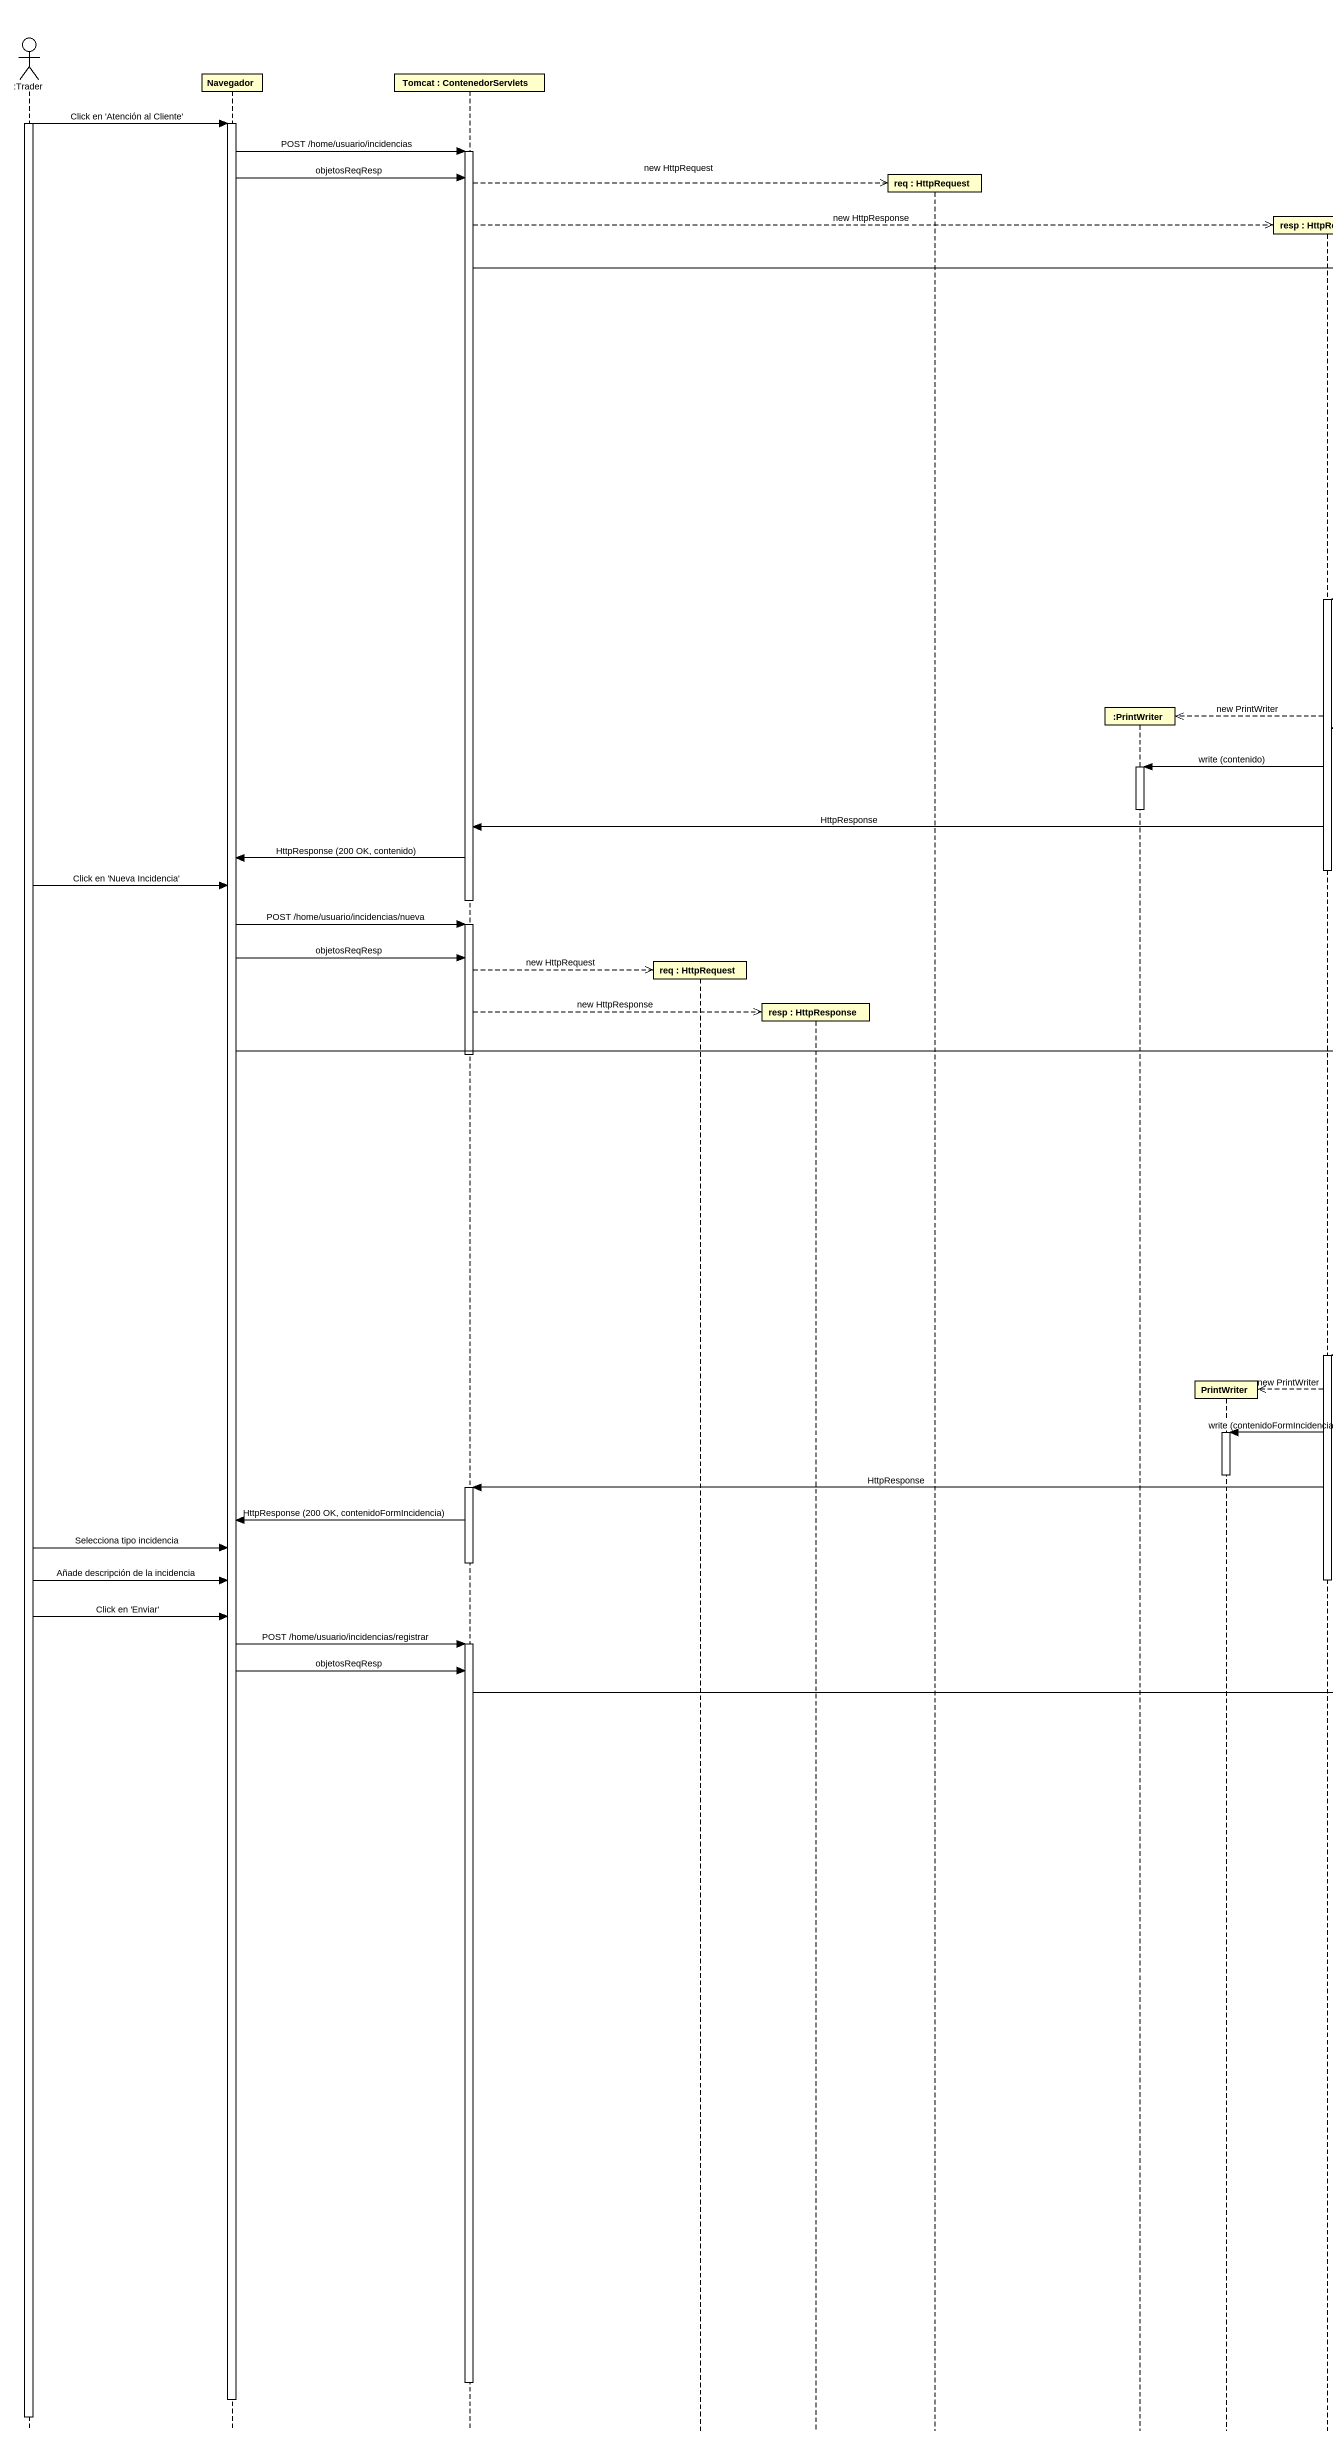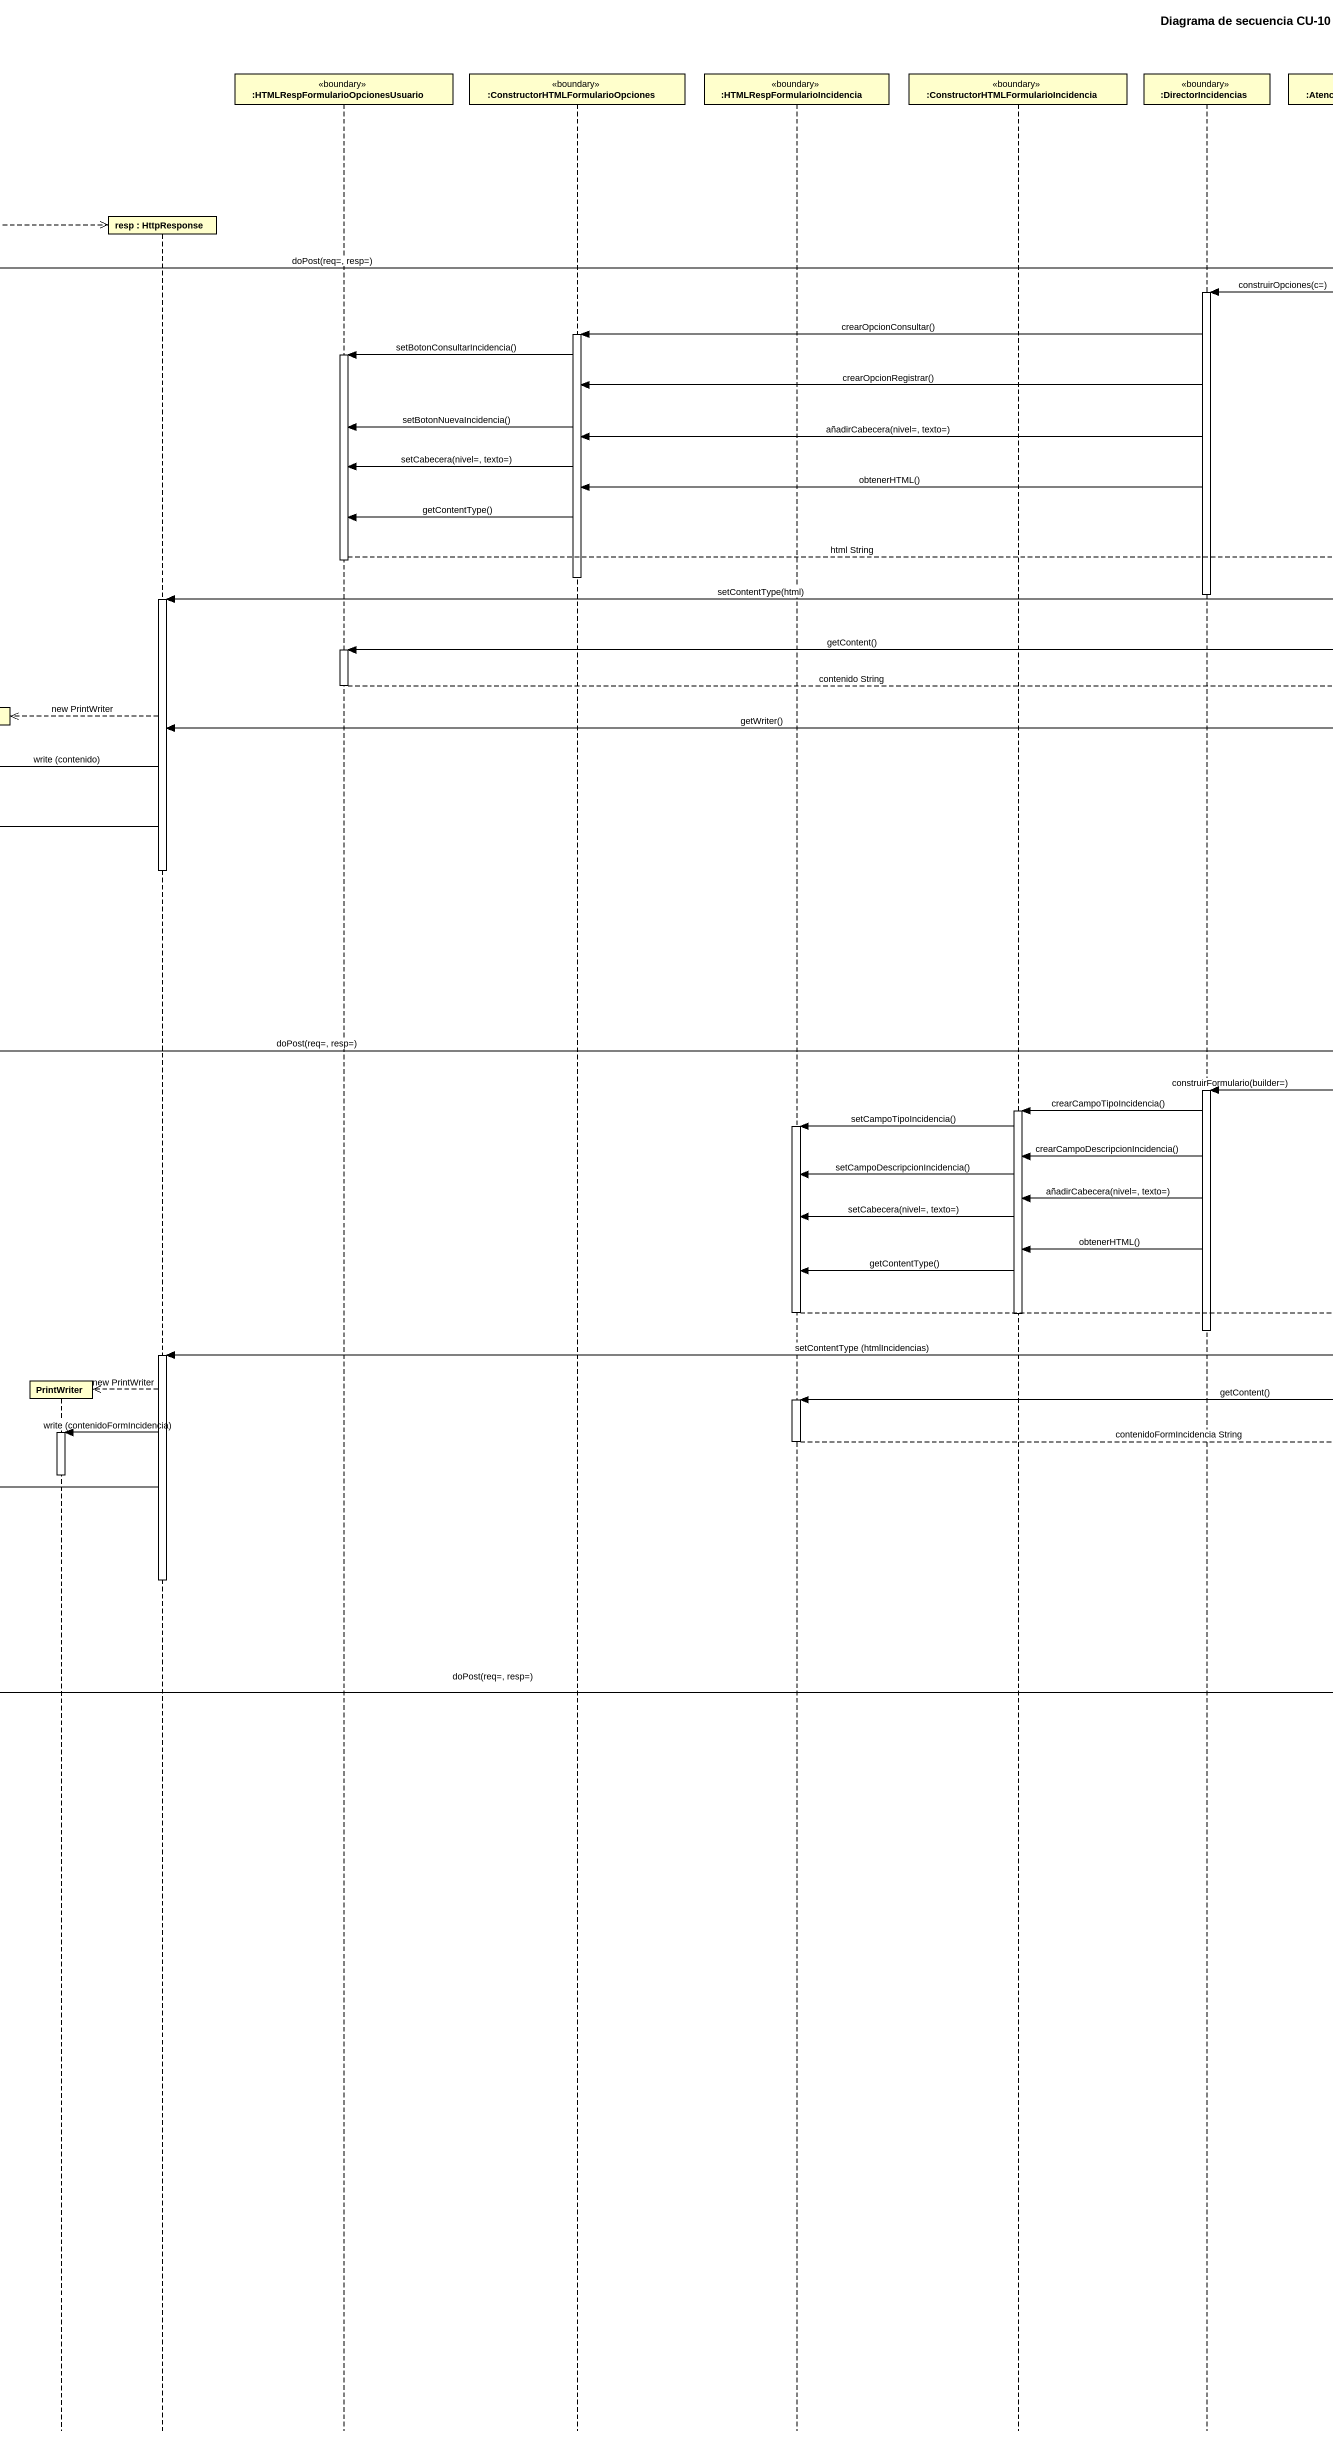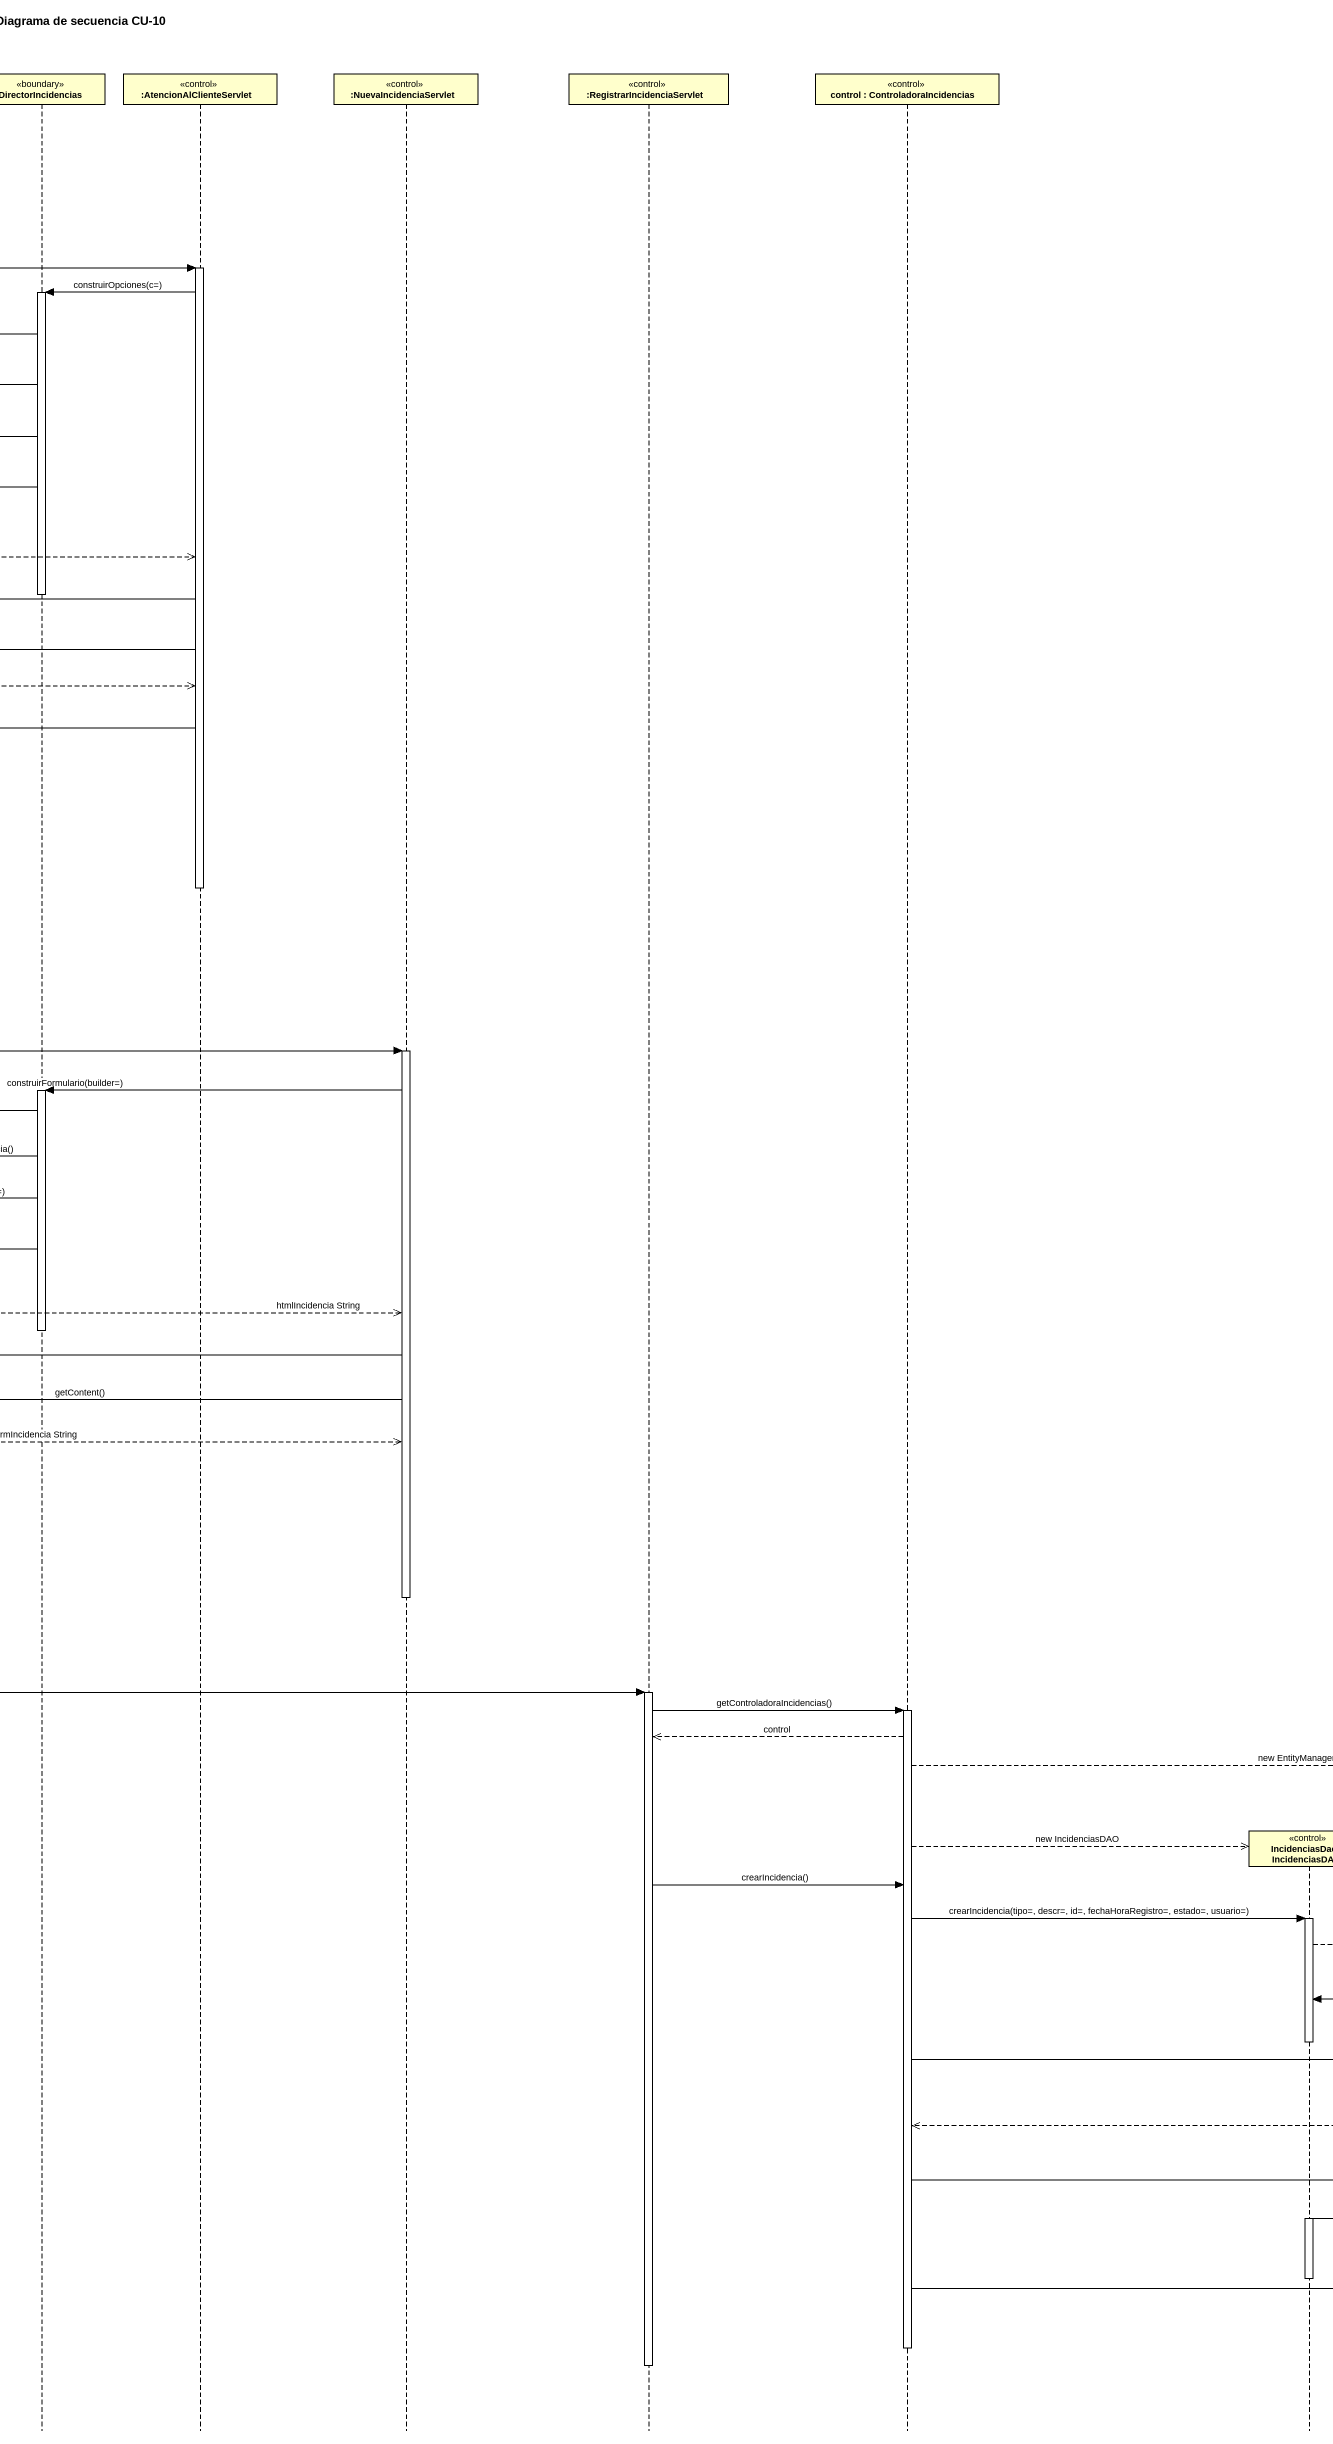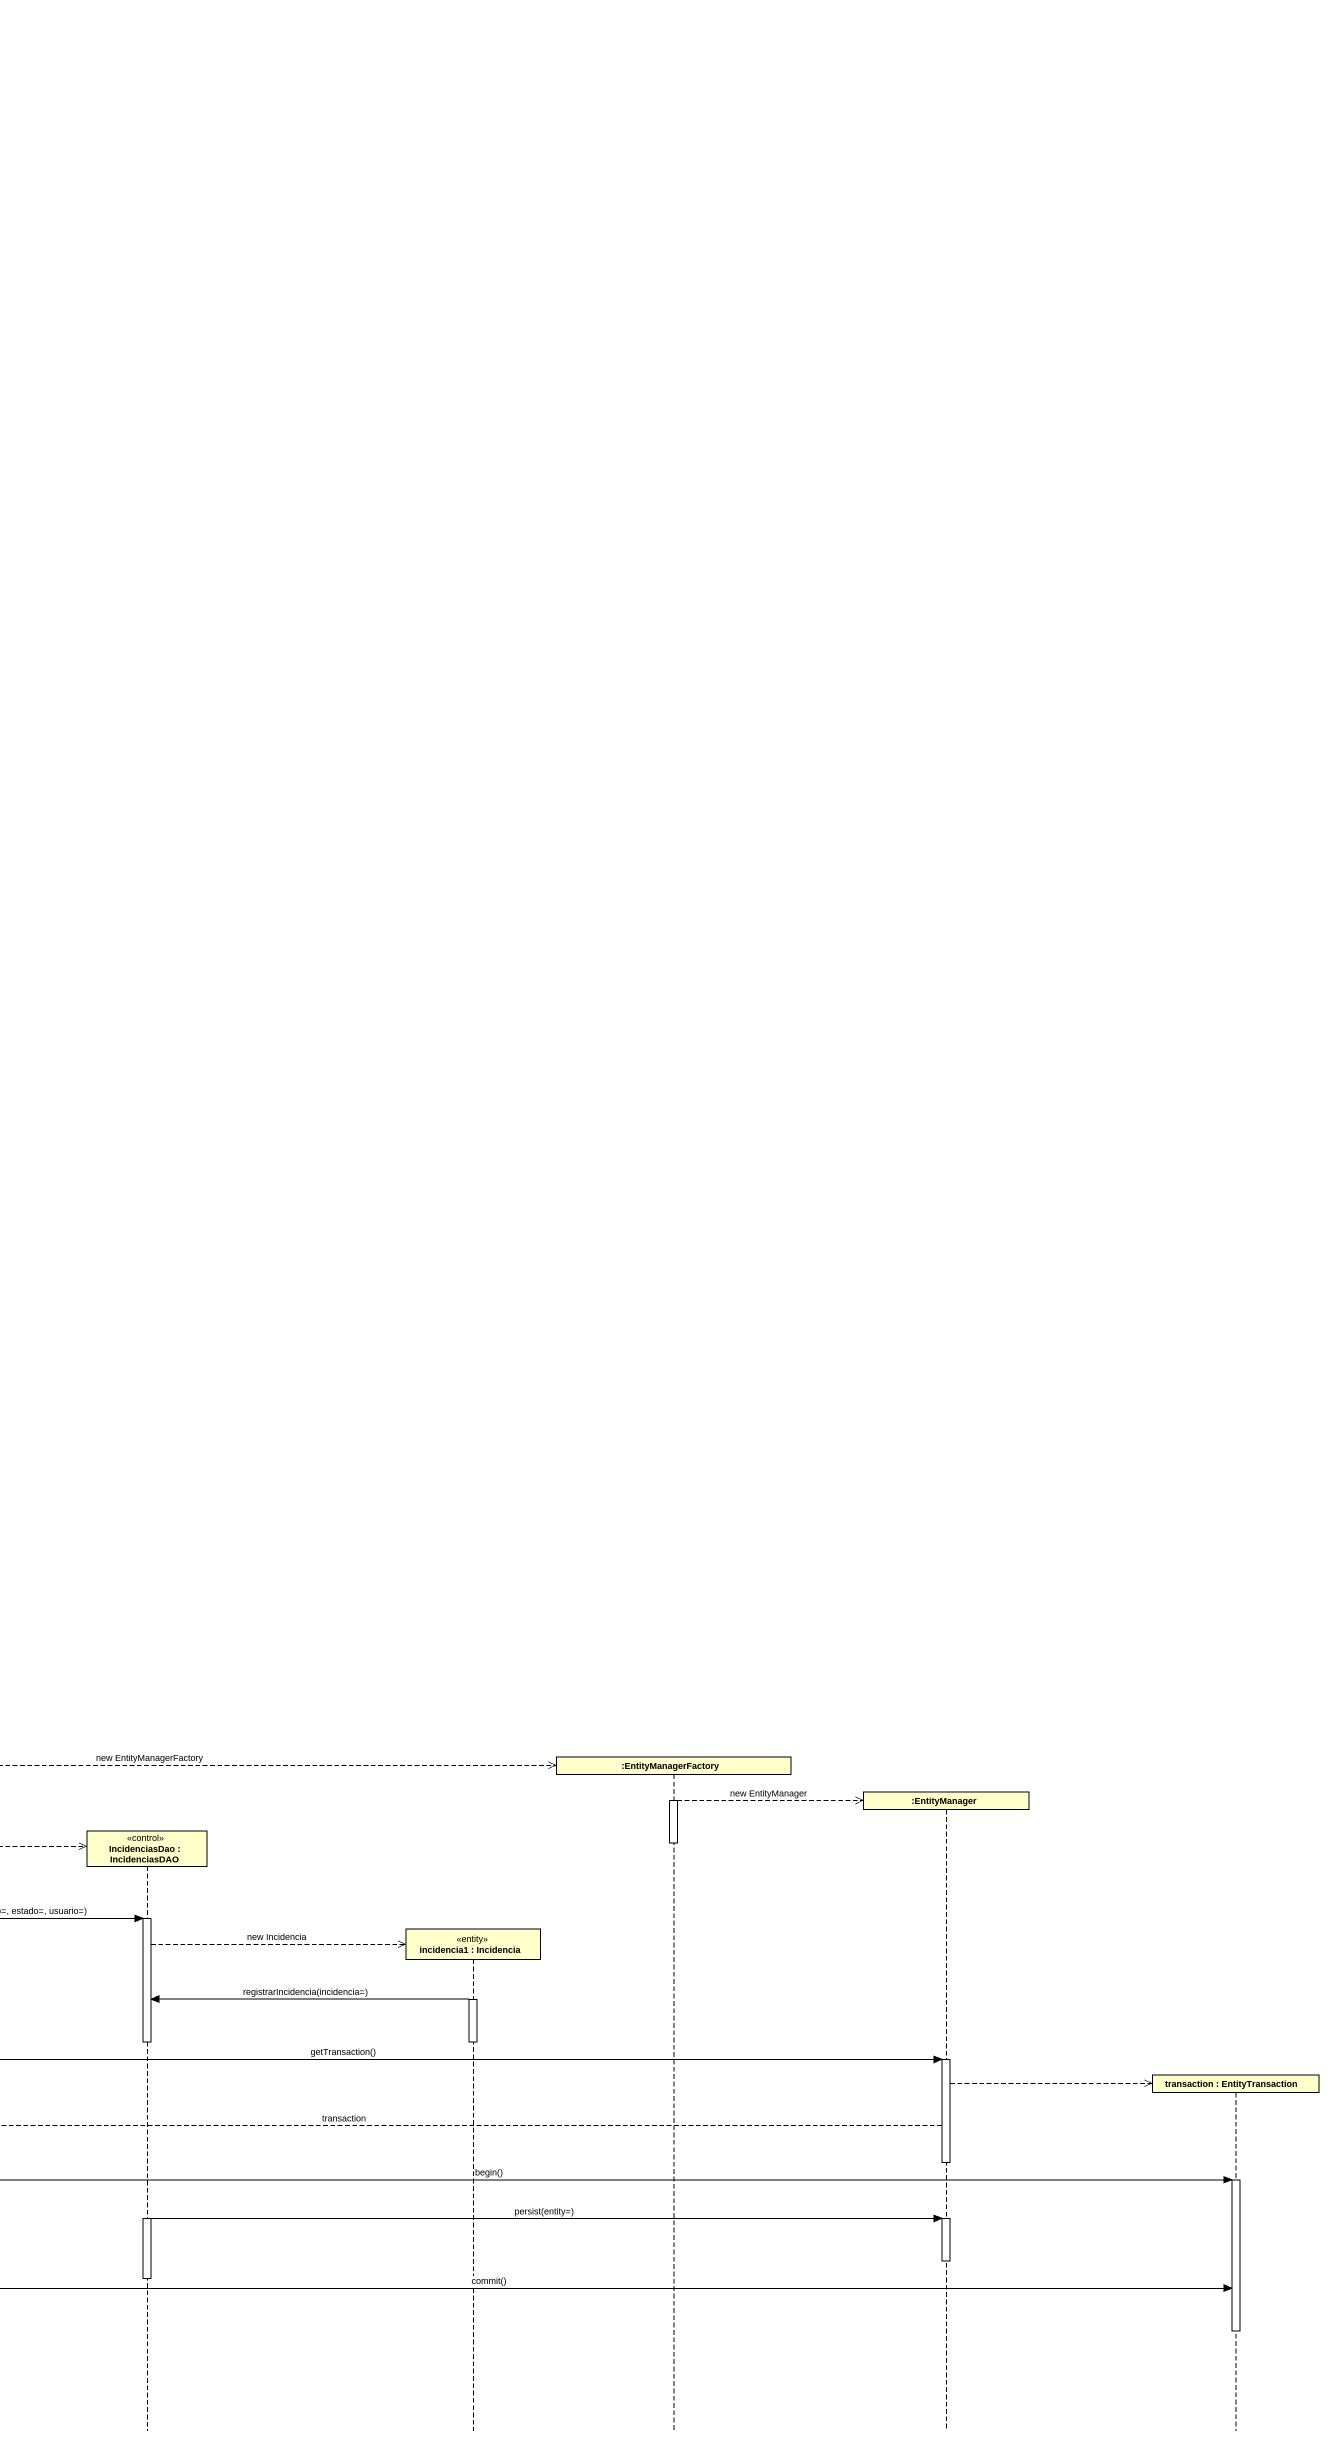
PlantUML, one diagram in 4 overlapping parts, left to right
@startuml
title Diagrama de secuencia CU-10
hide footbox
actor ":Trader" as Trader
participant Navegador
participant "Tomcat : ContenedorServlets" as Tomcat
participant "req : HttpRequest" as req
participant "resp : HttpResponse" as resp
participant "req : HttpRequest" as req_2
participant ":PrintWriter" as PrintWriter
participant "PrintWriter" as PrintWriter_2
participant "resp : HttpResponse" as resp_2
participant ":HTMLRespFormularioOpcionesUsuario" as HTMLRespFormularioOpcionesUs <<boundary>>
participant ":ConstructorHTMLFormularioOpciones" as ConstructorHTMLFormularioOpc <<boundary>>
participant ":HTMLRespFormularioIncidencia" as HTMLRespFormularioIncidencia <<boundary>>
participant ":ConstructorHTMLFormularioIncidencia" as ConstructorHTMLFormularioInc <<boundary>>
participant ":DirectorIncidencias" as DirectorIncidencias <<boundary>>
participant ":AtencionAlClienteServlet" as AtencionAlClienteServlet <<control>>
participant ":NuevaIncidenciaServlet" as NuevaIncidenciaServlet <<control>>
participant ":RegistrarIncidenciaServlet" as RegistrarIncidenciaServlet <<control>>
participant "control : ControladoraIncidencias" as control_ <<control>>
participant "IncidenciasDao : IncidenciasDAO" as IncidenciasDao <<control>>
participant "incidencia1 : Incidencia" as incidencia1 <<entity>>
participant ":EntityManagerFactory" as EntityManagerFactory
participant ":EntityManager" as EntityManager
participant "transaction : EntityTransaction" as transaction

activate Trader
Trader -> Navegador : Click en 'Atención al Cliente'
activate Navegador
Navegador -> Tomcat : POST /home/usuario/incidencias
activate Tomcat
Navegador -> Tomcat : objetosReqResp
Tomcat -->> req_2 ** : new HttpRequest
Tomcat -->> resp_2 ** : new HttpResponse
Tomcat -> AtencionAlClienteServlet : doPost(req=, resp=)
activate AtencionAlClienteServlet
AtencionAlClienteServlet -> DirectorIncidencias : construirOpciones(c=)
activate DirectorIncidencias
DirectorIncidencias -> ConstructorHTMLFormularioOpc : crearOpcionConsultar()
activate ConstructorHTMLFormularioOpc
ConstructorHTMLFormularioOpc -> HTMLRespFormularioOpcionesUs : setBotonConsultarIncidencia()
activate HTMLRespFormularioOpcionesUs
DirectorIncidencias -> ConstructorHTMLFormularioOpc : crearOpcionRegistrar()
ConstructorHTMLFormularioOpc -> HTMLRespFormularioOpcionesUs : setBotonNuevaIncidencia()
DirectorIncidencias -> ConstructorHTMLFormularioOpc : añadirCabecera(nivel=, texto=)
ConstructorHTMLFormularioOpc -> HTMLRespFormularioOpcionesUs : setCabecera(nivel=, texto=)
DirectorIncidencias -> ConstructorHTMLFormularioOpc : obtenerHTML()
ConstructorHTMLFormularioOpc -> HTMLRespFormularioOpcionesUs : getContentType()
HTMLRespFormularioOpcionesUs -->> AtencionAlClienteServlet : html String
deactivate HTMLRespFormularioOpcionesUs
deactivate ConstructorHTMLFormularioOpc
deactivate DirectorIncidencias
AtencionAlClienteServlet -> resp_2 : setContentType(html)
activate resp_2
AtencionAlClienteServlet -> HTMLRespFormularioOpcionesUs : getContent()
activate HTMLRespFormularioOpcionesUs
HTMLRespFormularioOpcionesUs -->> AtencionAlClienteServlet : contenido String
deactivate HTMLRespFormularioOpcionesUs
resp_2 -->> PrintWriter ** : new PrintWriter
AtencionAlClienteServlet -> resp_2 : getWriter()
resp_2 -> PrintWriter : write (contenido)
activate PrintWriter
deactivate PrintWriter
resp_2 -> Tomcat : HttpResponse
Tomcat -> Navegador : HttpResponse (200 OK, contenido)
deactivate resp_2
Trader -> Navegador : Click en 'Nueva Incidencia'
deactivate AtencionAlClienteServlet
deactivate Tomcat
Navegador -> Tomcat : POST /home/usuario/incidencias/nueva
activate Tomcat
Navegador -> Tomcat : objetosReqResp
Tomcat -->> req ** : new HttpRequest
Tomcat -->> resp ** : new HttpResponse
Navegador -> NuevaIncidenciaServlet : doPost(req=, resp=)
activate NuevaIncidenciaServlet
deactivate Tomcat
NuevaIncidenciaServlet -> DirectorIncidencias : construirFormulario(builder=)
activate DirectorIncidencias
DirectorIncidencias -> ConstructorHTMLFormularioInc : crearCampoTipoIncidencia()
activate ConstructorHTMLFormularioInc
ConstructorHTMLFormularioInc -> HTMLRespFormularioIncidencia : setCampoTipoIncidencia()
activate HTMLRespFormularioIncidencia
DirectorIncidencias -> ConstructorHTMLFormularioInc : crearCampoDescripcionIncidencia()
ConstructorHTMLFormularioInc -> HTMLRespFormularioIncidencia : setCampoDescripcionIncidencia()
DirectorIncidencias -> ConstructorHTMLFormularioInc : añadirCabecera(nivel=, texto=)
ConstructorHTMLFormularioInc -> HTMLRespFormularioIncidencia : setCabecera(nivel=, texto=)
DirectorIncidencias -> ConstructorHTMLFormularioInc : obtenerHTML()
ConstructorHTMLFormularioInc -> HTMLRespFormularioIncidencia : getContentType()
HTMLRespFormularioIncidencia -->> NuevaIncidenciaServlet : htmlIncidencia String
deactivate HTMLRespFormularioIncidencia
deactivate ConstructorHTMLFormularioInc
deactivate DirectorIncidencias
NuevaIncidenciaServlet -> resp_2 : setContentType (htmlIncidencias)
activate resp_2
resp_2 -->> PrintWriter_2 ** : new PrintWriter
NuevaIncidenciaServlet -> HTMLRespFormularioIncidencia : getContent()
activate HTMLRespFormularioIncidencia
resp_2 -> PrintWriter_2 : write (contenidoFormIncidencia)
activate PrintWriter_2
HTMLRespFormularioIncidencia -->> NuevaIncidenciaServlet : contenidoFormIncidencia String
deactivate HTMLRespFormularioIncidencia
deactivate PrintWriter_2
resp_2 -> Tomcat : HttpResponse
activate Tomcat
Tomcat -> Navegador : HttpResponse (200 OK, contenidoFormIncidencia)
Trader -> Navegador : Selecciona tipo incidencia
deactivate Tomcat
Trader -> Navegador : Añade descripción de la incidencia
deactivate resp_2
deactivate NuevaIncidenciaServlet
Trader -> Navegador : Click en 'Enviar'
Navegador -> Tomcat : POST /home/usuario/incidencias/registrar
activate Tomcat
Navegador -> Tomcat : objetosReqResp
Tomcat -> RegistrarIncidenciaServlet : doPost(req=, resp=)
activate RegistrarIncidenciaServlet
RegistrarIncidenciaServlet -> control_ : getControladoraIncidencias()
activate control_
control_ -->> RegistrarIncidenciaServlet : control
control_ -->> EntityManagerFactory ** : new EntityManagerFactory
activate EntityManagerFactory
EntityManagerFactory -->> EntityManager ** : new EntityManager
deactivate EntityManagerFactory
control_ -->> IncidenciasDao ** : new IncidenciasDAO
RegistrarIncidenciaServlet -> control_ : crearIncidencia()
control_ -> IncidenciasDao : crearIncidencia(tipo=, descr=, id=, fechaHoraRegistro=, estado=, usuario=)
activate IncidenciasDao
IncidenciasDao -->> incidencia1 ** : new Incidencia
activate incidencia1
incidencia1 -> IncidenciasDao : registrarIncidencia(incidencia=)
deactivate IncidenciasDao
deactivate incidencia1
control_ -> EntityManager : getTransaction()
activate EntityManager
EntityManager -->> transaction **
EntityManager -->> control_ : transaction
deactivate EntityManager
control_ -> transaction : begin()
activate transaction
activate IncidenciasDao
IncidenciasDao -> EntityManager : persist(entity=)
activate EntityManager
deactivate EntityManager
deactivate IncidenciasDao
control_ -> transaction : commit()
deactivate transaction
deactivate control_
deactivate RegistrarIncidenciaServlet
deactivate Tomcat
deactivate Navegador
deactivate Trader
@enduml
